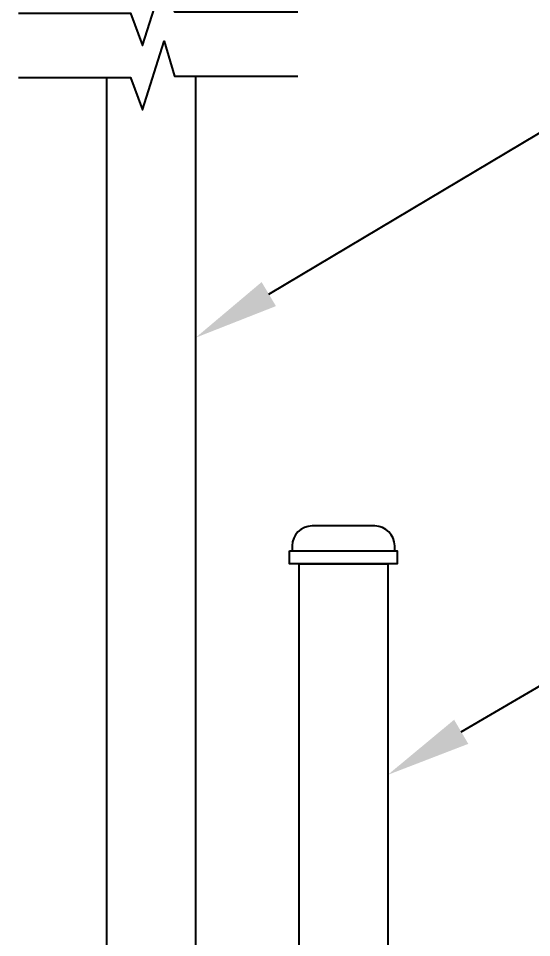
# Model space of a CAD drawing. Header units: feet. Extents: x -4 to 2246, y -9 to 1440.
# Drawn here: x 2198.832 to 2200.537, y 1389.477 to 1392.532 of the extents above; entities that cross this region are included whole.
import ezdxf
from ezdxf import colors
from ezdxf.entities.mleader import LeaderData, LeaderLine
from ezdxf.math import Vec2, Vec3

# ---------------------------------------------------------------- set-up
doc = ezdxf.new("R2010")
doc.units = ezdxf.units.FT
doc.header["$MEASUREMENT"] = 0
for name, color, linetype in [('E-COND-RGS', 4, 'Continuous'), ('E-DIM', 1, 'Continuous'), ('G-ANNO-TEXT', 1, 'Continuous'), ('GEN-002', 2, 'Continuous')]:
    doc.layers.add(name, color=color, linetype=linetype)
doc.styles.add('NEI-A', font='arial.ttf')
doc.dimstyles.new('NEI-A', dxfattribs={"dimtxt": 0.1, "dimasz": 0.125, "dimexe": 0.0625, "dimexo": 0.0625, "dimgap": 0.0625, "dimtad": 0, "dimtih": 1, "dimtoh": 1, "dimdec": 4, "dimzin": 3, "dimdsep": 46, "dimlunit": 4, "dimtxsty": 'NEI-A', "dimcen": 0, "dimadec": 0, "dimazin": 0, "dimtfac": 0.75, "dimtdec": 4, "dimtofl": 0, "dimtmove": 0, "dimatfit": 3, "dimfxl": 1, "dimfrac": 1, "dimtolj": 1, "dimtzin": 0, "dimarcsym": 0})

# ---------------------------------------------------------------- blocks, each defined once
blk = doc.blocks.new('*D19')
at = {"layer": 'Defpoints', "color": 0, "transparency": 16777216}
for p in [(2200.452, 1395.8979), (2206.2868, 1395.8979), (2203.985, 1381.29)]:
    blk.add_point(p, dxfattribs=at)
at = {"layer": 'E-DIM', "color": 0, "lineweight": -2, "transparency": 16777216}
for p, q in [((2200.5145, 1395.8979), (2206.3493, 1395.8979)), ((2206.2868, 1395.7729), (2206.2868, 1388.7075)), ((2206.2868, 1381.415), (2206.2868, 1388.4804)), ((2204.0475, 1381.29), (2206.3493, 1381.29))]:
    blk.add_line(p, q, dxfattribs=at)
at = {"layer": 'E-DIM', "color": 0, "transparency": 16777216}
for points in [[(2206.266, 1395.7729), (2206.3077, 1395.7729), (2206.2868, 1395.8979)], [(2206.266, 1381.415), (2206.3077, 1381.415), (2206.2868, 1381.29)]]:
    blk.add_solid(points, dxfattribs=at)
at = {"layer": 'E-DIM', "color": 0, "transparency": 16777216, "insert": (2206.2868, 1388.5939), "char_height": 0.1, "attachment_point": 5, "style": 'NEI-A'}
blk.add_mtext("\\A1;15' ", dxfattribs=at)

msp = doc.modelspace()

# ---------------------------------------------------------------- linework, layer by layer
at = {"color": 7, "lineweight": 25}
for points in [[(2198.83185, 1392.550115), (2199.204261, 1392.550115), (2199.24407, 1392.442245), (2199.315984, 1392.669544), (2199.350657, 1392.553968), (2199.760308, 1392.553968)], [(2198.83185, 1392.336088), (2199.204261, 1392.336088), (2199.24407, 1392.228218), (2199.315984, 1392.456801), (2199.350657, 1392.339941), (2199.760308, 1392.339941)]]:
    msp.add_lwpolyline(points, dxfattribs=at)
at = {"layer": 'E-COND-RGS'}
for points in [[(2199.125983, 1389.283296), (2199.125983, 1392.336088)], [(2199.420662, 1392.339941), (2199.420662, 1389.283296)], [(2199.764149, 1389.373336), (2199.764149, 1390.719685), (2200.058827, 1390.719685), (2200.058827, 1389.373336)]]:
    msp.add_lwpolyline(points, dxfattribs=at)
at = {"layer": 'GEN-002'}
msp.add_lwpolyline([(2200.08191, 1390.763103), (2200.08191, 1390.779008, 0.41421356), (2200.015341, 1390.845578), (2199.807635, 1390.845578, 0.41421356), (2199.741066, 1390.779008), (2199.741066, 1390.763103)], format="xyb", dxfattribs=at)
msp.add_lwpolyline([(2199.732893, 1390.763103), (2200.090082, 1390.763103), (2200.090082, 1390.719685), (2199.732893, 1390.719685)], close=True, dxfattribs=at)

# ---------------------------------------------------------------- dimensions: what is measured, and where the dimension line sits
at = {"layer": 'E-DIM'}
dim = msp.add_linear_dim(base=(2206.286825, 1395.897908), p1=(2203.985033, 1381.289967), p2=(2200.452037, 1395.897908), angle=90, text="15' ", dimstyle='NEI-A', override={"dimscale": 1, "dimlfac": 1}, dxfattribs=at)
dim.commit()
dim.dimension.update_dxf_attribs({"geometry": '*D19', "text_midpoint": (2206.286825, 1388.593937)})

# ---------------------------------------------------------------- next in the draw order: leaders
at = {"layer": 'G-ANNO-TEXT'}
ml = msp.add_multileader_mtext('Standard', dxfattribs=at)
ml.set_content('\\A1;INSTRUMENT MAST PIPE.  2-1/2" RGS ', color=256, style='NEI-A')
ml.set_leader_properties()
ml.build(insert=Vec2(0, 0))
ml.multileader.update_dxf_attribs({"dogleg_length": 0.125, "arrow_head_size": 0.282891})
ctx = ml.context
ctx.base_point, ctx.char_height, ctx.arrow_head_size, ctx.landing_gap_size, ctx.plane_origin = Vec3(2201.10091, 1392.356311), 0.15716191, 0.282891, 0.141446, Vec3(2199.542697, 1391.557746)
notes = []
notes.append((ctx, [(0, (1, 1, 0), (2200.904458, 1392.356311), (1, 0), 0.196452, [(0, [(2199.420662, 1391.471255)], 0, [])])]))
ctx.mtext.insert, ctx.mtext.width, ctx.mtext.flow_direction = Vec3(2201.242356, 1392.436232), 2.33572289, 5
ctx.mtext.has_bg_fill, ctx.mtext.bg_color, ctx.mtext.bg_scale_factor, ctx.mtext.bg_transparency, ctx.mtext.use_window_bg_color = 1, -1027028792, 1.5, 0, 1
ml = msp.add_multileader_mtext('Standard', dxfattribs=at)
ml.set_content('\\A1;RACK SUPPORT PER STRUCTURAL ', color=256, style='NEI-A')
ml.set_leader_properties()
ml.build(insert=Vec2(0, 0))
ml.multileader.update_dxf_attribs({"dogleg_length": 0.125, "arrow_head_size": 0.282891})
ctx = ml.context
ctx.base_point, ctx.char_height, ctx.arrow_head_size, ctx.landing_gap_size, ctx.plane_origin = Vec3(2201.10091, 1390.514372), 0.15716191, 0.282891, 0.141446, Vec3(2199.542697, 1389.715807)
notes.append((ctx, [(0, (1, 1, 0), (2200.904458, 1390.514372), (1, 0), 0.196452, [(0, [(2200.058741, 1390.018248)], 0, [])])]))
ctx.mtext.insert, ctx.mtext.width, ctx.mtext.flow_direction = Vec3(2201.242356, 1390.594293), 2.23712599, 5
ctx.mtext.has_bg_fill, ctx.mtext.bg_color, ctx.mtext.bg_scale_factor, ctx.mtext.bg_transparency, ctx.mtext.use_window_bg_color = 1, -1027028792, 1.5, 0, 1
for ctx, leaders in notes:
    for number, flags, end, landing, length, lines in leaders:
        leader = LeaderData()
        leader.index, (leader.has_last_leader_line, leader.has_dogleg_vector, leader.attachment_direction) = number, flags
        leader.last_leader_point, leader.dogleg_vector, leader.dogleg_length = Vec3(end), Vec3(landing), length
        for number, points, colour, breaks in lines:
            line = LeaderLine()
            line.index, line.vertices, line.color, line.breaks = number, Vec3.list(points), colors.encode_raw_color(colour), breaks
            leader.lines.append(line)
        ctx.leaders.append(leader)

doc.saveas('drawing.dxf')
